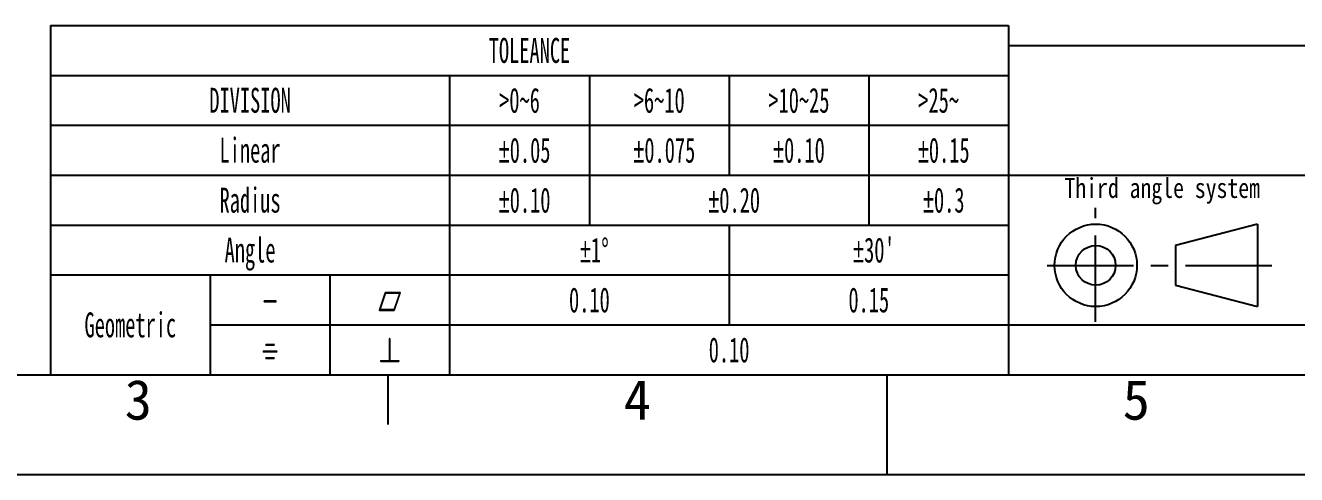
# Model space of a CAD drawing. Header units: millimetres. Extents: x 0 to 420, y 0 to 297.
# Drawn here: x 123.7 to 251.1, y 0 to 45 of the extents above; entities that cross this region are included whole.
import ezdxf

# ---------------------------------------------------------------- set-up
doc = ezdxf.new("R2010")
doc.units = ezdxf.units.MM
doc.header["$LTSCALE"] = 23.1
doc.linetypes.add('CENTER', pattern=[0.6, 0.375, -0.075, 0.075, -0.075])
doc.layers.get('0').update_dxf_attribs({"linetype": 'CONTINUOUS'})
doc.layers.add('DEFAULT_1', color=7, linetype='CENTER')
doc.styles.add('TEXTSTYLE_1', font='gdt', dxfattribs={"width": 0.8})
doc.styles.add('TEXTSTYLE_2', font='txt')
doc.styles.add('TEXTSTYLE_3', font='txt', dxfattribs={"width": 0.6})
doc.styles.add('TEXTSTYLE_4', font='gdt', dxfattribs={"width": 0.6})
doc.styles.add('TEXTSTYLE_5', font='txt', dxfattribs={"width": 0.8})

# ---------------------------------------------------------------- blocks, each defined once
blk = doc.blocks.new('SYMBOL_25_BL0', base_point=(237.6, 21))
at = {"color": 7, "linetype": 'Continuous'}
for p, q in [((247.14, 25.09), (238.94, 22.95)), ((247.14, 25.09), (247.14, 16.83)), ((238.94, 22.95), (238.94, 18.97)), ((238.94, 18.97), (247.14, 16.83))]:
    blk.add_line(p, q, dxfattribs=at)
for radius in [4.13, 1.99]:
    blk.add_circle((230.94, 20.96), radius, dxfattribs=at)
at = {"layer": 'DEFAULT_1', "color": 2, "linetype": 'CENTER'}
for p, q in [((230.93, 15.29), (230.93, 26.71)), ((226.07, 20.96), (249.12, 20.96))]:
    blk.add_line(p, q, dxfattribs=at)

msp = doc.modelspace()

# ---------------------------------------------------------------- linework, layer by layer
at = {"color": 2, "linetype": 'Continuous'}
for p, q in [((126.197, 44.996), (222.197, 44.996)), ((126.197, 44.996), (126.197, 9.996)), ((222.197, 44.996), (222.197, 9.996)), ((222.198, 43.002), (409.998, 43.002)), ((222.198, 43.002), (222.198, 10.002)), ((126.197, 39.996), (222.197, 39.996)), ((166.197, 39.996), (166.197, 9.996)), ((180.197, 39.996), (180.197, 24.996)), ((194.197, 39.996), (194.197, 29.996)), ((208.197, 39.996), (208.197, 24.996)), ((126.197, 34.996), (222.197, 34.996)), ((126.197, 29.996), (222.197, 29.996)), ((222.198, 30.002), (317.998, 30.002)), ((126.197, 24.996), (222.197, 24.996)), ((194.197, 24.996), (194.197, 14.996)), ((126.197, 19.996), (222.197, 19.996)), ((142.197, 19.996), (142.197, 9.996)), ((154.197, 19.996), (154.197, 9.996)), ((142.197, 14.996), (222.197, 14.996)), ((222.198, 15.002), (409.998, 15.002)), ((126.197, 9.996), (222.197, 9.996)), ((160, 10), (160, 5)), ((222.198, 10.002), (409.998, 10.002)), ((0, 0), (420, 0))]:
    msp.add_line(p, q, dxfattribs=at)
at = {"color": 7, "linetype": 'Continuous'}
for p, q in [((10, 10), (410, 10)), ((210, 10), (210, 0))]:
    msp.add_line(p, q, dxfattribs=at)

# ---------------------------------------------------------------- block references
at = {"color": 2, "linetype": 'Continuous'}
msp.add_blockref('SYMBOL_25_BL0', (237.598, 21.002), dxfattribs=at)

# ---------------------------------------------------------------- texts
at = {"color": 2, "linetype": 'Continuous', "attachment_point": 2, "line_spacing_factor": 0.9}
for s, insert, char_height, width, style in [('TOLEANCE', (174.197, 43.746), 2.5, 12, 'TEXTSTYLE_3'), ('DIVISION', (146.197, 38.746), 2.5, 12, 'TEXTSTYLE_3'), ('>0~6 ', (173.197, 38.746), 2.5, 7.5, 'TEXTSTYLE_3'), ('>6~10', (187.197, 38.746), 2.5, 7.5, 'TEXTSTYLE_3'), ('>10~25', (201.197, 38.746), 2.5, 9, 'TEXTSTYLE_3'), ('>25~', (215.197, 38.746), 2.5, 6, 'TEXTSTYLE_3'), ('Linear', (146.197, 33.746), 2.5, 9, 'TEXTSTYLE_3'), (' \\Fgdt;{\\Fgdt;`}\\Ftxt;0.05', (173.197, 33.746), 2.5, 10.41667, 'TEXTSTYLE_3'), (' \\Fgdt;{\\Fgdt;`}\\Ftxt;0.075', (187.197, 33.746), 2.5, 11.91667, 'TEXTSTYLE_3'), ('{\\Fgdt;`}\\Ftxt;0.10 ', (201.197, 33.746), 2.5, 10.41667, 'TEXTSTYLE_4'), (' \\Fgdt;{\\Fgdt;`}\\Ftxt;0.15', (215.197, 33.746), 2.5, 10.41667, 'TEXTSTYLE_3'), ('Third angle system', (237.598, 29.713), 2, 28.8, 'TEXTSTYLE_5'), ('Radius', (146.197, 28.746), 2.5, 9, 'TEXTSTYLE_3'), (' \\Fgdt;{\\Fgdt;`}\\Ftxt;0.10', (173.197, 28.746), 2.5, 10.41667, 'TEXTSTYLE_3'), (' \\Fgdt;{\\Fgdt;`}\\Ftxt;0.20', (194.197, 28.746), 2.5, 10.41667, 'TEXTSTYLE_3'), (' \\Fgdt;{\\Fgdt;`}\\Ftxt;0.3', (215.197, 28.746), 2.5, 8.91667, 'TEXTSTYLE_3'), ('Angle', (146.197, 23.746), 2.5, 7.5, 'TEXTSTYLE_3'), (' \\Fgdt;{\\Fgdt;`}\\Ftxt;1\\Fgdt;{\\Fgdt;~}', (180.197, 23.746), 2.5, 7.58333, 'TEXTSTYLE_3'), (" \\Fgdt;{\\Fgdt;`}\\Ftxt;30'", (208.197, 23.746), 2.5, 8.91667, 'TEXTSTYLE_3'), ('{\\Fgdt;c}', (160.197, 18.746), 2.5, 6.14583, 'TEXTSTYLE_1'), ('0.10', (180.197, 18.746), 2.5, 6, 'TEXTSTYLE_3'), ('0.15', (208.197, 18.746), 2.5, 6, 'TEXTSTYLE_3'), ('{\\Fgdt;u}\\Ftxt; ', (148.197, 18.746), 2.5, 7.54167, 'TEXTSTYLE_4'), ('Geometric', (134.197, 16.246), 2.5, 13.5, 'TEXTSTYLE_3'), ('{\\Fgdt;i}', (148.197, 13.746), 2.5, 6.04167, 'TEXTSTYLE_4'), ('{\\Fgdt;b}', (160.197, 13.746), 2.5, 6.04167, 'TEXTSTYLE_1'), ('0.10', (194.197, 13.746), 2.5, 6, 'TEXTSTYLE_3'), ('3', (135, 9.5), 4, 4, 'TEXTSTYLE_2'), ('4', (185, 9.5), 4, 4, 'TEXTSTYLE_2'), ('5', (235, 9.5), 4, 4, 'TEXTSTYLE_2')]:
    msp.add_mtext(s, dxfattribs=dict(at, insert=insert, char_height=char_height, width=width, style=style))

doc.saveas('drawing.dxf')
